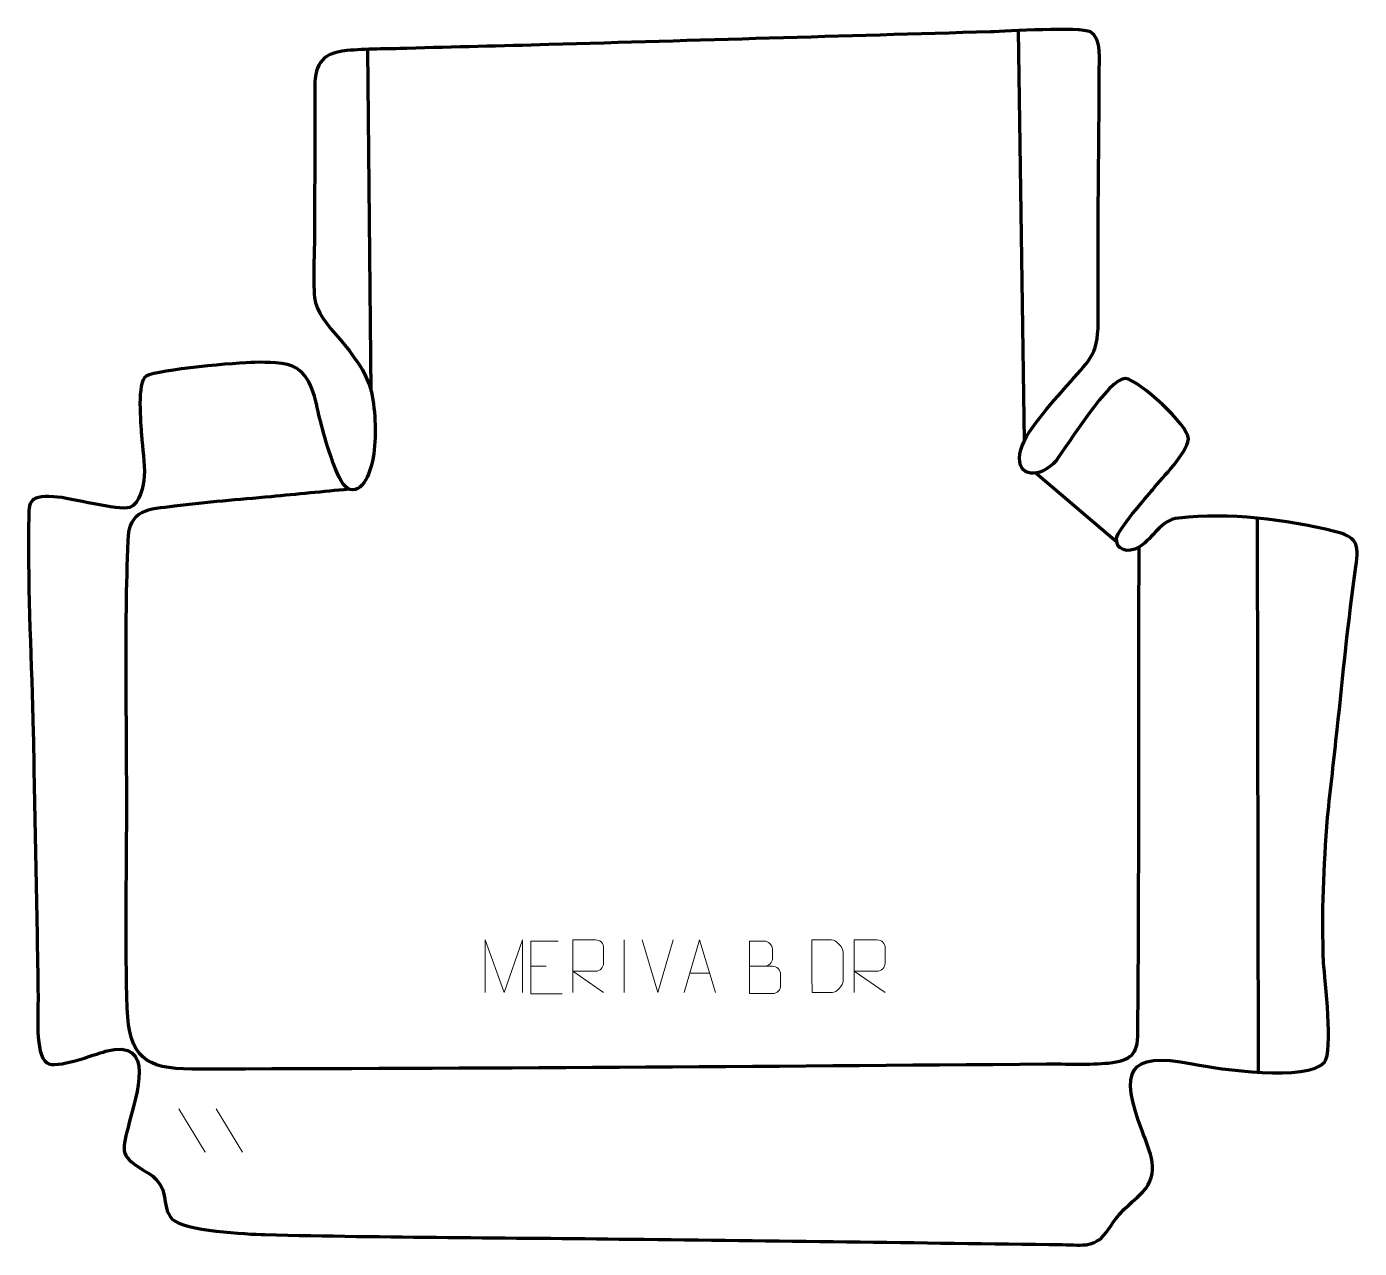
# Model space of a CAD drawing. Header units: millimetres. Extents: x -307 to 326, y -286 to 294.
import ezdxf

# ---------------------------------------------------------------- set-up
doc = ezdxf.new("R2010")
doc.units = ezdxf.units.MM
doc.header["$MEASUREMENT"] = 0
for name, color, linetype in [('layer 1', 7, 'Continuous'), ('layer 2', 7, 'Continuous'), ('layer 3', 7, 'Continuous')]:
    doc.layers.add(name, color=color, linetype=linetype)

msp = doc.modelspace()

# ---------------------------------------------------------------- linework, layer by layer
at = {"layer": 'layer 1', "color": 250, "lineweight": 9}
for points, knots in [([(-88.8484, -164.322), (-88.8484, -164.322), (-88.8484, -139.3641), (-88.8484, -139.3641), (-88.8484, -139.3641), (-88.8484, -139.3641), (-79.9233, -164.322), (-79.9233, -164.322), (-79.9233, -164.322), (-79.9233, -164.322), (-71.1634, -139.3646), (-71.1634, -139.3646), (-71.1634, -139.3646), (-71.1634, -139.3646), (-71.1634, -164.322), (-71.1634, -164.322)], [0, 0, 0, 0, 0.2, 0.2, 0.2, 0.2, 0.4, 0.4, 0.4, 0.4, 0.6, 0.6, 0.6, 0.6, 1, 1, 1, 1]), ([(-54.3001, -139.9634), (-54.3001, -139.9634), (-67.174, -139.9634), (-67.174, -139.9634), (-67.174, -139.9634), (-67.174, -139.9634), (-67.174, -164.917), (-67.174, -164.917), (-67.174, -164.917), (-67.174, -164.917), (-52.3082, -164.917), (-52.3082, -164.917)], [0, 0, 0, 0, 0.25, 0.25, 0.25, 0.25, 0.5, 0.5, 0.5, 0.5, 1, 1, 1, 1]), ([(-47.3379, -164.3198), (-47.3379, -164.3198), (-47.3379, -139.3663), (-47.3379, -139.3663), (-47.3379, -139.3663), (-43.7431, -139.3663), (-40.1476, -139.3663), (-36.5524, -139.3663), (-36.5524, -139.3663), (-34.2271, -139.404), (-32.6698, -140.894), (-32.6739, -143.2604), (-32.6739, -143.2604), (-32.6743, -145.2959), (-32.6743, -148.3553), (-32.6739, -150.3913), (-32.6739, -150.3913), (-32.6804, -152.2668), (-34.4927, -154.2086), (-36.5022, -154.2277), (-36.5022, -154.2277), (-36.5022, -154.2277), (-47.3379, -154.2277), (-47.3379, -154.2277), (-47.3379, -154.2277), (-47.3379, -154.2277), (-32.6832, -164.3198), (-32.6832, -164.3198)], [0, 0, 0, 0, 0.125, 0.125, 0.125, 0.125, 0.25, 0.25, 0.25, 0.25, 0.375, 0.375, 0.375, 0.375, 0.5, 0.5, 0.5, 0.5, 0.625, 0.625, 0.625, 0.625, 0.75, 0.75, 0.75, 0.75, 1, 1, 1, 1]), ([(5.5236, -164.3198), (5.5236, -164.3198), (12.8946, -139.3663), (12.8946, -139.3663), (12.8946, -139.3663), (12.8946, -139.3663), (20.4645, -164.3198), (20.4645, -164.3198)], [0, 0, 0, 0, 0.33333333, 0.33333333, 0.33333333, 0.33333333, 1, 1, 1, 1]), ([(36.5615, -151.8434), (40.2001, -151.843), (43.7872, -151.843), (47.4266, -151.8434), (47.4266, -151.8434), (49.402, -151.8607), (51.3256, -153.5968), (51.3256, -155.6464), (51.3256, -155.6464), (51.3252, -156.775), (51.3252, -159.8244), (51.3256, -160.9533), (51.3256, -160.9533), (51.3432, -162.8112), (49.8011, -164.8251), (47.4796, -164.8082), (47.4796, -164.8082), (43.8398, -164.8078), (40.2004, -164.8078), (36.5615, -164.8082), (36.5615, -164.8082), (36.5615, -156.4899), (36.5615, -148.1721), (36.5615, -139.8546), (36.5615, -139.8546), (38.9352, -139.8546), (41.3093, -139.8546), (43.6835, -139.8546), (43.6835, -139.8546), (45.3643, -139.837), (47.4611, -141.7475), (47.4788, -143.7099), (47.4788, -143.7099), (47.4784, -145.776), (47.4784, -145.922), (47.4788, -147.9885), (47.4788, -147.9885), (47.4961, -150.0546), (45.6416, -151.8607), (43.6316, -151.8434)], [0, 0, 0, 0, 0.09090909, 0.09090909, 0.09090909, 0.09090909, 0.18181818, 0.18181818, 0.18181818, 0.18181818, 0.27272727, 0.27272727, 0.27272727, 0.27272727, 0.36363636, 0.36363636, 0.36363636, 0.36363636, 0.45454545, 0.45454545, 0.45454545, 0.45454545, 0.54545455, 0.54545455, 0.54545455, 0.54545455, 0.63636364, 0.63636364, 0.63636364, 0.63636364, 0.72727273, 0.72727273, 0.72727273, 0.72727273, 0.81818182, 0.81818182, 0.81818182, 0.81818182, 1, 1, 1, 1]), ([(66.2393, -164.292), (68.5711, -164.2916), (73.5213, -164.3156), (75.8528, -164.3159), (75.8528, -164.3159), (77.7778, -164.4213), (81.0964, -160.8797), (81.0852, -158.8624), (81.0852, -158.8624), (81.0848, -153.0923), (81.0848, -150.9226), (81.0852, -145.1533), (81.0852, -145.1533), (81.0809, -143.0152), (77.7064, -139.3551), (75.554, -139.3686), (75.554, -139.3686), (73.2283, -139.3686), (68.504, -139.3686), (66.1779, -139.3686), (66.1779, -139.3686), (66.1783, -145.1155), (66.2396, -158.5447), (66.2393, -164.292)], [0, 0, 0, 0, 0.14285714, 0.14285714, 0.14285714, 0.14285714, 0.28571429, 0.28571429, 0.28571429, 0.28571429, 0.42857143, 0.42857143, 0.42857143, 0.42857143, 0.57142857, 0.57142857, 0.57142857, 0.57142857, 0.71428571, 0.71428571, 0.71428571, 0.71428571, 1, 1, 1, 1]), ([(86.2996, -164.3201), (86.2996, -164.3201), (86.2996, -139.3666), (86.2996, -139.3666), (86.2996, -139.3666), (89.8944, -139.3666), (93.4899, -139.3666), (97.0851, -139.3666), (97.0851, -139.3666), (99.4104, -139.4043), (100.9677, -140.8943), (100.9636, -143.2607), (100.9636, -143.2607), (100.9632, -145.2962), (100.9632, -148.3556), (100.9636, -150.3916), (100.9636, -150.3916), (100.9571, -152.2671), (99.1448, -154.2089), (97.1353, -154.228), (97.1353, -154.228), (97.1353, -154.228), (86.2996, -154.228), (86.2996, -154.228), (86.2996, -154.228), (86.2996, -154.228), (100.9543, -164.3201), (100.9543, -164.3201)], [0, 0, 0, 0, 0.125, 0.125, 0.125, 0.125, 0.25, 0.25, 0.25, 0.25, 0.375, 0.375, 0.375, 0.375, 0.5, 0.5, 0.5, 0.5, 0.625, 0.625, 0.625, 0.625, 0.75, 0.75, 0.75, 0.75, 1, 1, 1, 1])]:
    msp.add_open_spline(points, degree=3, knots=knots, dxfattribs=at)
for points in [[(-23.0059, -139.356), (-23.0059, -139.356), (-23.0059, -164.3301), (-23.0059, -164.3301)], [(-7.0059, -164.3199), (-7.0059, -164.3199), (-14.3277, -139.3663), (-14.3277, -139.3663)], [(0.316, -139.3663), (0.316, -139.3663), (-7.0058, -164.3199), (-7.0058, -164.3199)], [(-67.174, -151.8431), (-67.174, -151.8431), (-60.0059, -151.8431), (-60.0059, -151.8431)], [(8.2462, -155.0704), (8.2462, -155.0704), (17.7419, -155.0704), (17.7419, -155.0704)], [(-234.2859, -219.5764), (-234.2859, -219.5764), (-221.9216, -240.1207), (-221.9216, -240.1207)], [(-216.556, -219.5764), (-216.556, -219.5764), (-204.1917, -240.1207), (-204.1917, -240.1207)]]:
    msp.add_open_spline(points, degree=3, dxfattribs=at)
at = {"layer": 'layer 2', "color": 142, "lineweight": 158}
for points in [[(164.0958, 292.4838), (164.0958, 292.4838), (167.0071, 97.6354), (167.0071, 97.6354)], [(-143.0337, 121.241), (-143.0337, 121.241), (-144.593, 283.5856), (-144.593, 283.5856)], [(172.665, 82.3841), (172.665, 82.3841), (210.8716, 49.7131), (210.8716, 49.7131)], [(277.5407, 61.0003), (277.5407, 61.0003), (278.0905, -202.1478), (278.0905, -202.1478)]]:
    msp.add_open_spline(points, degree=3, dxfattribs=at)
msp.add_open_spline([(221.3555, 47.1605), (221.1288, -29.6247), (221.4063, -106.5817), (220.7629, -183.3418), (220.7629, -183.3418), (220.6744, -193.8909), (217.6891, -196.7937), (206.8886, -197.9533), (206.8886, -197.9533), (198.5837, -198.845), (186.3243, -198.3113), (177.5178, -198.3844), (177.5178, -198.3844), (42.3379, -199.5015), (-93.0274, -200.4979), (-228.2062, -200.6906), (-228.2062, -200.6906), (-250.2531, -200.722), (-258.0997, -194.7739), (-258.8315, -171.769), (-258.8315, -171.769), (-259.7988, -141.361), (-259.1679, -109.8727), (-259.0898, -79.4469), (-259.0898, -79.4469), (-259.0242, -36.5216), (-260.094, 7.4416), (-258.4566, 50.2449), (-258.4566, 50.2449), (-257.8751, 65.4434), (-248.9726, 65.1719), (-236.3847, 66.7997), (-236.3847, 66.7997), (-221.117, 68.7741), (-205.8528, 69.8375), (-190.5472, 71.2772), (-190.5472, 71.2772), (-178.2182, 72.4669), (-165.8889, 73.6535), (-153.5594, 74.8386)], degree=3, knots=[0, 0, 0, 0, 0.09090909, 0.09090909, 0.09090909, 0.09090909, 0.18181818, 0.18181818, 0.18181818, 0.18181818, 0.27272727, 0.27272727, 0.27272727, 0.27272727, 0.36363636, 0.36363636, 0.36363636, 0.36363636, 0.45454545, 0.45454545, 0.45454545, 0.45454545, 0.54545455, 0.54545455, 0.54545455, 0.54545455, 0.63636364, 0.63636364, 0.63636364, 0.63636364, 0.72727273, 0.72727273, 0.72727273, 0.72727273, 0.81818182, 0.81818182, 0.81818182, 0.81818182, 1, 1, 1, 1], dxfattribs=at)
at = {"layer": 'layer 3', "color": 242, "lineweight": 158}
msp.add_open_spline([(310.9475, -81.0574), (309.2919, -105.2842), (308.1152, -125.8102), (309.1067, -150.22), (309.1067, -150.22), (309.7499, -158.3404), (313.804, -192.4127), (309.5077, -197.4264), (309.5077, -197.4264), (301.5404, -206.724), (259.2527, -200.6689), (247.4949, -198.3692), (247.4949, -198.3692), (247.4949, -198.3692), (246.6382, -198.2016), (246.6382, -198.2016), (246.6382, -198.2016), (215.5619, -192.1065), (212.3922, -201.66), (222.9419, -230.004), (222.9419, -230.004), (226.6036, -239.7027), (231.7254, -250.3438), (223.2398, -259.0364), (223.2398, -259.0364), (215.5462, -266.713), (213.4492, -266.791), (207.0196, -276.6393), (207.0196, -276.6393), (201.0311, -285.8121), (195.4021, -284.2031), (185.0603, -284.0565), (185.0603, -284.0565), (116.786, -283.0891), (48.4442, -282.2887), (-19.8369, -281.4354), (-19.8369, -281.4354), (-77.6024, -280.7233), (-135.6901, -280.6649), (-193.4068, -279.2865), (-193.4068, -279.2865), (-202.1136, -279.0277), (-231.9405, -277.6101), (-237.467, -271.9021), (-237.467, -271.9021), (-243.8296, -265.3304), (-236.6894, -256.4419), (-251.226, -248.6191), (-251.226, -248.6191), (-263.3178, -241.3274), (-260.9458, -239.245), (-257.9032, -226.1195), (-257.9032, -226.1195), (-254.8485, -213.5921), (-244.5438, -185.5112), (-269.1691, -192.2452), (-269.1691, -192.2452), (-274.4258, -193.6827), (-292.8378, -200.8232), (-297.0421, -197.7086), (-297.0421, -197.7086), (-302.8434, -193.4109), (-301.0858, -173.6171), (-301.1822, -166.4171), (-301.1822, -166.4171), (-301.7434, -124.5404), (-302.7824, -82.6722), (-303.4508, -40.7971), (-303.4508, -40.7971), (-304.2632, -8.0755), (-306.0623, 25.5611), (-305.6511, 58.1913), (-305.6511, 58.1913), (-305.5294, 67.8439), (-306.5954, 71.9793), (-293.746, 71.1451), (-293.746, 71.1451), (-285.0982, 70.5836), (-263.461, 64.2905), (-257.5639, 66.0591), (-257.5639, 66.0591), (-252.9585, 67.4403), (-250.9519, 76.5824), (-250.7357, 80.8478), (-250.7357, 80.8478), (-250.4114, 87.2472), (-251.6144, 94.0674), (-252.0823, 100.4988), (-252.0823, 100.4988), (-252.3753, 105.3745), (-254.3956, 125.9332), (-249.8999, 128.3662), (-249.8999, 128.3662), (-243.8959, 131.6154), (-206.3515, 134.8067), (-198.2519, 134.9303), (-198.2519, 134.9303), (-192.6941, 135.0151), (-183.3448, 135.084), (-178.437, 132.225), (-178.437, 132.225), (-170.4134, 126.8246), (-169.2896, 115.2221), (-167.0041, 106.5033), (-167.0041, 106.5033), (-165.2509, 100.1855), (-159.524, 78.08), (-154.2855, 75.1878), (-154.2855, 75.1878), (-146.9111, 71.1162), (-142.9099, 84.6987), (-142.0759, 89.6869), (-142.0759, 89.6869), (-140.4733, 99.2715), (-140.927, 111.2669), (-142.9157, 120.7921), (-142.9157, 120.7921), (-148.1216, 141.0983), (-168.4835, 152.1392), (-169.916, 165.7176), (-169.916, 165.7176), (-170.8276, 174.3579), (-169.9094, 187.4039), (-169.8995, 196.6296), (-169.8995, 196.6296), (-169.8756, 219.0223), (-169.8036, 241.4141), (-169.8617, 263.8069), (-169.8617, 263.8069), (-169.8941, 275.5363), (-167.6356, 281.7795), (-154.5536, 282.9994), (-154.5536, 282.9994), (-146.0673, 283.7908), (-134.8274, 283.7612), (-126.0617, 284.0215), (-126.0617, 284.0215), (-103.6037, 284.6883), (-81.1404, 285.1636), (-58.6816, 285.8104), (-58.6816, 285.8104), (11.1888, 287.8374), (81.0592, 289.8644), (150.9297, 291.8913), (150.9297, 291.8913), (158.7293, 292.1422), (193.6937, 294.3604), (198.3687, 291.8677), (198.3687, 291.8677), (203.9825, 288.8745), (202.5733, 277.7694), (202.5775, 272.1326), (202.5775, 272.1326), (202.5915, 253.2717), (202.2994, 234.4524), (202.1807, 215.5973), (202.1807, 215.5973), (202.0434, 194.9831), (202.0918, 174.468), (202.0743, 153.8645), (202.0743, 153.8645), (202.0607, 137.8118), (197.0328, 135.1431), (187.2934, 123.9012), (187.2934, 123.9012), (180.7999, 116.1286), (166.2493, 101.2423), (164.8886, 91.4791), (164.8886, 91.4791), (163.2875, 79.9907), (174.5689, 79.5818), (182.0939, 88.2418), (182.0939, 88.2418), (187.4726, 95.2827), (207.253, 127.5859), (215.062, 127.3369), (215.062, 127.3369), (221.7215, 126.2598), (244.6848, 105.2286), (244.9898, 98.5904), (244.9898, 98.5904), (243.7202, 91.2339), (233.1243, 80.8524), (227.9683, 74.5767), (227.9683, 74.5767), (224.9817, 70.9415), (211.2924, 55.2849), (210.8477, 51.6457), (210.8477, 51.6457), (210.1304, 45.7752), (216.268, 44.0033), (221.3555, 47.1605), (221.3555, 47.1605), (229.0561, 51.9395), (231.1333, 59.7829), (240.2202, 61.0132), (240.2202, 61.0132), (264.1538, 63.7198), (291.0233, 60.4121), (314.3448, 54.6156), (314.3448, 54.6156), (324.7766, 52.0227), (326.0723, 49.0072), (324.4636, 37.9652), (324.4636, 37.9652), (320.7908, 12.7569), (318.3316, -14.0043), (315.5432, -39.4405), (315.5432, -39.4405), (314.0224, -53.3141), (312.5016, -67.1874), (310.9475, -81.0574)], degree=3, knots=[0, 0, 0, 0, 0.01851852, 0.01851852, 0.01851852, 0.01851852, 0.03703704, 0.03703704, 0.03703704, 0.03703704, 0.05555556, 0.05555556, 0.05555556, 0.05555556, 0.07407407, 0.07407407, 0.07407407, 0.07407407, 0.09259259, 0.09259259, 0.09259259, 0.09259259, 0.11111111, 0.11111111, 0.11111111, 0.11111111, 0.12962963, 0.12962963, 0.12962963, 0.12962963, 0.14814815, 0.14814815, 0.14814815, 0.14814815, 0.16666667, 0.16666667, 0.16666667, 0.16666667, 0.18518519, 0.18518519, 0.18518519, 0.18518519, 0.2037037, 0.2037037, 0.2037037, 0.2037037, 0.22222222, 0.22222222, 0.22222222, 0.22222222, 0.24074074, 0.24074074, 0.24074074, 0.24074074, 0.25925926, 0.25925926, 0.25925926, 0.25925926, 0.27777778, 0.27777778, 0.27777778, 0.27777778, 0.2962963, 0.2962963, 0.2962963, 0.2962963, 0.31481481, 0.31481481, 0.31481481, 0.31481481, 0.33333333, 0.33333333, 0.33333333, 0.33333333, 0.35185185, 0.35185185, 0.35185185, 0.35185185, 0.37037037, 0.37037037, 0.37037037, 0.37037037, 0.38888889, 0.38888889, 0.38888889, 0.38888889, 0.40740741, 0.40740741, 0.40740741, 0.40740741, 0.42592593, 0.42592593, 0.42592593, 0.42592593, 0.44444444, 0.44444444, 0.44444444, 0.44444444, 0.46296296, 0.46296296, 0.46296296, 0.46296296, 0.48148148, 0.48148148, 0.48148148, 0.48148148, 0.5, 0.5, 0.5, 0.5, 0.51851852, 0.51851852, 0.51851852, 0.51851852, 0.53703704, 0.53703704, 0.53703704, 0.53703704, 0.55555556, 0.55555556, 0.55555556, 0.55555556, 0.57407407, 0.57407407, 0.57407407, 0.57407407, 0.59259259, 0.59259259, 0.59259259, 0.59259259, 0.61111111, 0.61111111, 0.61111111, 0.61111111, 0.62962963, 0.62962963, 0.62962963, 0.62962963, 0.64814815, 0.64814815, 0.64814815, 0.64814815, 0.66666667, 0.66666667, 0.66666667, 0.66666667, 0.68518519, 0.68518519, 0.68518519, 0.68518519, 0.7037037, 0.7037037, 0.7037037, 0.7037037, 0.72222222, 0.72222222, 0.72222222, 0.72222222, 0.74074074, 0.74074074, 0.74074074, 0.74074074, 0.75925926, 0.75925926, 0.75925926, 0.75925926, 0.77777778, 0.77777778, 0.77777778, 0.77777778, 0.7962963, 0.7962963, 0.7962963, 0.7962963, 0.81481481, 0.81481481, 0.81481481, 0.81481481, 0.83333333, 0.83333333, 0.83333333, 0.83333333, 0.85185185, 0.85185185, 0.85185185, 0.85185185, 0.87037037, 0.87037037, 0.87037037, 0.87037037, 0.88888889, 0.88888889, 0.88888889, 0.88888889, 0.90740741, 0.90740741, 0.90740741, 0.90740741, 0.92592593, 0.92592593, 0.92592593, 0.92592593, 0.94444444, 0.94444444, 0.94444444, 0.94444444, 0.96296296, 0.96296296, 0.96296296, 0.96296296, 1, 1, 1, 1], dxfattribs=at)

doc.saveas('drawing.dxf')
